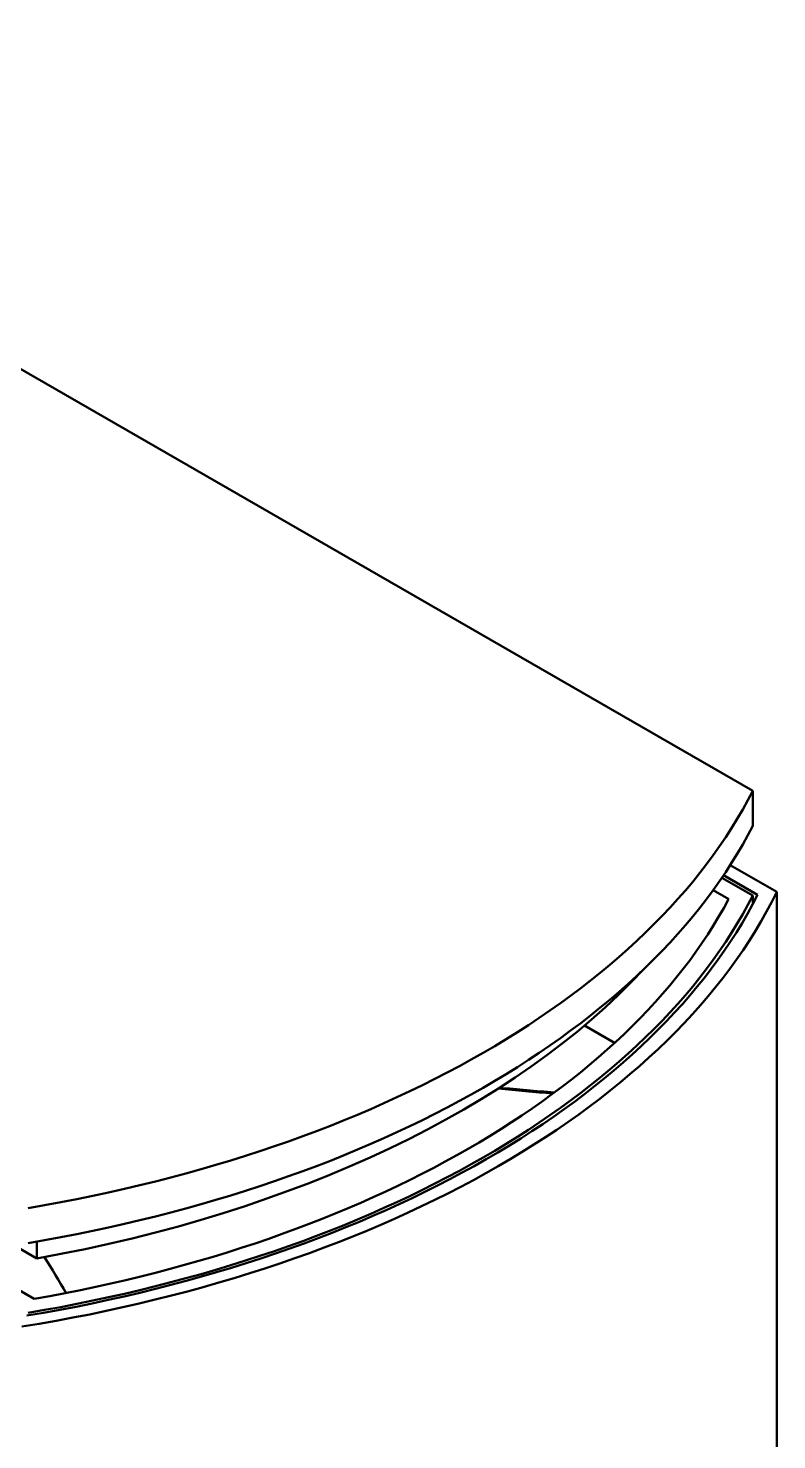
# Model space of a CAD drawing. Header units: inches. Extents: x 1.1 to 16.1, y 0.5 to 10.2.
# Drawn here: x 13.679 to 14.829, y 3.142 to 5.312 of the extents above; entities that cross this region are included whole.
import ezdxf

# ---------------------------------------------------------------- set-up
doc = ezdxf.new("R2010")
doc.units = ezdxf.units.IN
doc.header["$LTSCALE"] = 0.75
doc.header["$MEASUREMENT"] = 0
doc.layers.add('Visible', color=7, linetype='Continuous', lineweight=50)

msp = doc.modelspace()

# ---------------------------------------------------------------- linework, layer by layer
at = {"layer": 'Visible', "extrusion": (4.16334e-17, 0.817547, 0.575862)}
for p, q in [((14.7923, 4.1395, 0.8722), (12.7571, 5.3115, -0.7916)), ((11.6955, 4.5705, 0.0325), (13.6918, 3.4209, 1.6646)), ((13.6881, 3.3587, 1.639), (11.6806, 4.5147, -0.0022)), ((14.7923, 4.0859, 0.8345), (14.7923, 4.1395, 0.8722)), ((14.8292, 3.9841, 0.7511), (14.7576, 4.0253, 0.6926)), ((14.7923, 3.9786, 0.7589), (14.7448, 4.0059, 0.7201)), ((14.7474, 4.0098, 0.7146), (14.7997, 3.9797, 0.7573)), ((14.7314, 3.9869, 0.7471), (14.7553, 3.9732, 0.7665)), ((14.7923, 3.9655, 0.7496), (14.7923, 3.9786, 0.7589)), ((14.8292, 3.9841, 0.7511), (14.8292, 1.8654, -0.7413)), ((14.5337, 3.7789, 0.3587), (14.58, 3.7523, 0.3966)), ((13.6918, 3.4209, 1.6646), (13.6918, 3.4469, 1.6829))]:
    msp.add_line(p, q, dxfattribs=at)
for centre, radius, start, end in [((-13.2179, -2.1315, 3.8866), 1.6404, 106.3146, 163.6854), ((-13.2179, -2.1315, 3.8209), 1.6404, 106.3146, 163.6854), ((-13.2179, -2.1315, 3.6897), 1.6732, 105.6465, 164.3535), ((-13.2179, -2.1315, 3.6897), 1.6404, 106.3146, 163.6854), ((-13.2179, -2.1315, 3.7553), 1.5945, 107.2884, 151.9038)]:
    msp.add_arc(centre, radius, start, end, dxfattribs=at)
at = {"layer": 'Visible', "extrusion": (-4.16334e-17, -0.817547, -0.575862)}
for radius, start, end in [(1.647, 16.1792, 73.8208), (1.6076, 17.0054, 72.9946)]:
    msp.add_arc((13.2179, -2.1315, -3.6897), radius, start, end, dxfattribs=at)
at = {"layer": 'Visible'}
for points in [[(14.4851, 3.6743, 0.3665), (14.4571, 3.6768, 0.348), (14.4291, 3.6794, 0.3294), (14.4012, 3.6821, 0.3106)], [(14.4029, 3.6832, 0.3097), (14.4307, 3.6808, 0.3279), (14.4588, 3.6784, 0.3463), (14.4872, 3.6758, 0.3649)], [(13.7368, 3.3677, -0.0956), (13.7261, 3.386, -0.1046), (13.7151, 3.4044, -0.1139), (13.7039, 3.4231, -0.1237)]]:
    msp.add_open_spline(points, degree=3, dxfattribs=at)

doc.saveas('drawing.dxf')
